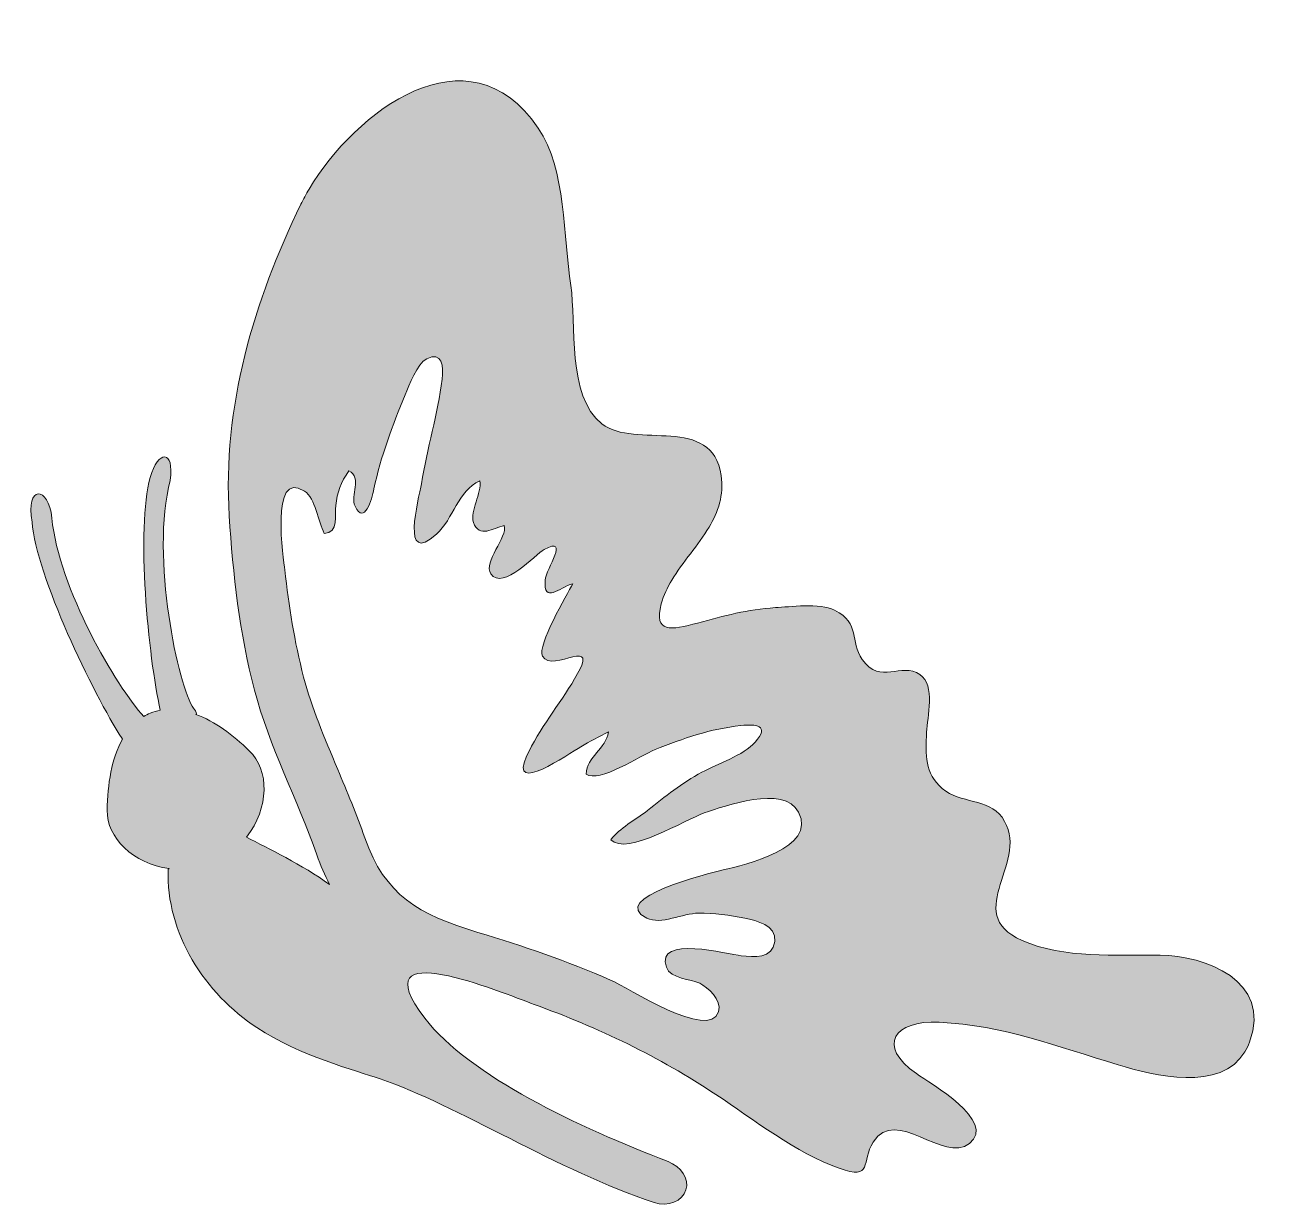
# Model space of a CAD drawing. Header units: inches. Extents: x 0 to 103, y 0 to 98.
import ezdxf

# ---------------------------------------------------------------- set-up
doc = ezdxf.new("R2010")
doc.units = ezdxf.units.IN
doc.header["$MEASUREMENT"] = 0
doc.layers.add('Layer 1', color=7, linetype='Continuous')

msp = doc.modelspace()

# ---------------------------------------------------------------- hatches: boundary and pattern name
at = {"layer": 'Layer 1', "true_color": 0xe12a56}
h = msp.add_hatch(color=232, dxfattribs=at)
h.dxf.hatch_style = 2
edge = h.paths.add_edge_path()
edge.add_spline(control_points=[(0.11, 56.62), (0.44, 52.19), (5.16, 42.41), (7.58, 38.65), (7.59, 38.63), (7.6, 38.62), (7.62, 38.6), (6.72, 37.01), (6.36, 34.86), (6.35, 32.7), (6.29, 30.41), (8.52, 28.26), (11.49, 27.85), (11.47, 27.84), (11.45, 27.82), (11.42, 27.8), (11.19, 22.52), (14.5, 17.43), (18.78, 14.65), (22.39, 12.29), (26.91, 11.11), (29.03, 10.39), (35.4, 8.22), (43.82, 2.76), (51.77, 0.13), (52.92, -0.25), (54.13, 0.23), (54.42, 1.17), (54.72, 2.11), (54, 3.12), (52.93, 3.53), (45.54, 6.37), (36.44, 10.61), (32.73, 15.43), (27.27, 22.54), (39.07, 17.57), (41.8, 16.58), (47.1, 14.66), (52.21, 12.22), (56.91, 9.09), (60, 7.03), (63.57, 4.25), (67.14, 2.97), (70.01, 1.95), (68.93, 3.51), (69.97, 5.15), (71.88, 8.17), (75.81, 3.31), (77.97, 5.04), (80.25, 6.88), (74.74, 10.01), (73.56, 10.83), (70.2, 13.16), (71.74, 15.28), (75.44, 15.1), (80.86, 14.82), (85.17, 13.11), (90.31, 11.56), (93.31, 10.65), (98.84, 9.27), (100.85, 12.65), (100.99, 12.89), (101.12, 13.15), (101.23, 13.44), (103.1, 18.59), (97.51, 20.62), (93.81, 20.66), (90.15, 20.7), (85.8, 20.35), (82.33, 21.89), (77.15, 24.17), (83.24, 28.58), (80.67, 32.11), (79.5, 33.72), (77.21, 33.21), (75.7, 34.51), (74.25, 35.77), (74.31, 37.28), (74.4, 39.18), (74.47, 40.42), (75.16, 43.07), (73.85, 43.97), (72.29, 45.05), (70.58, 43.04), (69.06, 45.22), (67.99, 46.74), (68.94, 48.22), (66.76, 49.31), (65.53, 49.93), (63, 49.58), (61.85, 49.52), (59.51, 49.38), (57.6, 48.84), (55.38, 48.24), (53.19, 47.66), (51.72, 47.36), (52.37, 49.84), (52.56, 50.53), (52.86, 51.18), (53.24, 51.81), (54.14, 53.31), (55.43, 54.68), (56.34, 56.2), (57.09, 57.47), (57.58, 58.84), (57.34, 60.48), (56.6, 65.64), (50.22, 62.61), (47.43, 64.79), (44.5, 67.08), (45.33, 73.12), (44.85, 76.28), (44.23, 80.22), (44.48, 85.93), (42.15, 89.34), (36.3, 97.9), (26.95, 90.69), (23.11, 84.27), (22.86, 83.85), (22.63, 83.43), (22.43, 83.01), (18.53, 75.07), (15.9, 66.07), (16.48, 57.15), (16.79, 52.31), (17.34, 47.38), (18.57, 42.68), (19.82, 37.95), (22.14, 33.61), (23.75, 29), (24.07, 28.1), (24.42, 27.29), (24.81, 26.54), (22.55, 28.17), (19.71, 29.53), (17.92, 30.46), (19.8, 32.88), (19.84, 36.04), (18.15, 37.63), (16.8, 38.95), (15.27, 40.08), (13.72, 40.66), (13.8, 40.71), (13.77, 40.83), (13.52, 41.17), (12.27, 42.84), (9.92, 53.76), (11.58, 60.09), (11.94, 62.67), (10.56, 62.62), (9.92, 60.33), (8.72, 56.09), (9.77, 45.43), (10.75, 41), (10.47, 40.95), (10.19, 40.87), (9.92, 40.76), (9.73, 40.68), (9.55, 40.58), (9.38, 40.48), (7.12, 42.95), (2.3, 51.13), (1.75, 56.96), (1.5, 59.66), (-0.49, 59.7), (0.11, 56.62)], knot_values=[0, 0, 0, 0, 1, 1, 1, 2, 2, 2, 3, 3, 3, 4, 4, 4, 5, 5, 5, 6, 6, 6, 7, 7, 7, 8, 8, 8, 9, 9, 9, 10, 10, 10, 11, 11, 11, 12, 12, 12, 13, 13, 13, 14, 14, 14, 15, 15, 15, 16, 16, 16, 17, 17, 17, 18, 18, 18, 19, 19, 19, 20, 20, 20, 21, 21, 21, 22, 22, 22, 23, 23, 23, 24, 24, 24, 25, 25, 25, 26, 26, 26, 27, 27, 27, 28, 28, 28, 29, 29, 29, 30, 30, 30, 31, 31, 31, 32, 32, 32, 33, 33, 33, 34, 34, 34, 35, 35, 35, 36, 36, 36, 37, 37, 37, 38, 38, 38, 39, 39, 39, 40, 40, 40, 41, 41, 41, 42, 42, 42, 43, 43, 43, 44, 44, 44, 45, 45, 45, 46, 46, 46, 47, 47, 47, 48, 48, 48, 49, 49, 49, 50, 50, 50, 51, 51, 51, 52, 52, 52, 53, 53, 53, 54, 54, 54, 55, 55, 55, 55], degree=3, periodic=1)
edge = h.paths.add_edge_path()
edge.add_spline(control_points=[(25.5, 36.08), (24.38, 38.72), (23.33, 41.21), (22.66, 43.76), (21.9, 46.68), (21.42, 49.66), (21.1, 52.66), (21.02, 53.43), (19.8, 61.06), (22.72, 59.2), (23.67, 58.6), (23.84, 56.67), (24.38, 55.69), (25.58, 55.73), (25.25, 57.25), (25.33, 58), (25.43, 59.1), (25.76, 59.91), (26.41, 60.89), (27.59, 60.27), (26.48, 58.87), (26.94, 57.94), (27.72, 56.34), (28.32, 58.5), (28.5, 59.38), (29.06, 62.04), (30.05, 64.68), (31.09, 67.19), (31.41, 67.97), (32.1, 69.79), (32.89, 70.19), (34.14, 70.84), (34.32, 69.55), (34.17, 68.48), (33.78, 65.61), (32.93, 62.7), (32.44, 59.81), (32.22, 58.49), (30.67, 52.91), (33.69, 55.62), (35.13, 56.91), (35.43, 59.21), (37.31, 60.05), (37.49, 59.04), (36.44, 57.54), (36.77, 56.59), (37.23, 55.27), (38.4, 56.1), (39.32, 56.35), (39.64, 55.36), (37.53, 53.31), (38.21, 52.33), (39.21, 50.89), (41.91, 53.96), (42.64, 54.35), (44.84, 55.51), (42.78, 52.76), (42.72, 51.8), (42.58, 49.76), (43.91, 51.23), (45.01, 51.5), (44.55, 50.59), (42.03, 46.38), (42.5, 45.49), (43.32, 43.98), (47.5, 47.46), (45.17, 43.6), (43.89, 41.45), (42.22, 39.46), (41.18, 37.18), (39.69, 33.89), (44.67, 37.38), (45.69, 37.97), (46.43, 38.4), (47.22, 38.84), (47.99, 39.2), (47.76, 37.78), (46.19, 37.17), (46.12, 35.7), (47.2, 34.92), (50.64, 37.25), (51.85, 37.73), (54.19, 38.66), (56.48, 39.46), (58.98, 39.73), (60.24, 39.87), (61.4, 39.74), (60.17, 38.36), (59.18, 37.24), (57.03, 36.55), (55.73, 35.85), (54.08, 34.96), (52.69, 33.83), (51.21, 32.67), (50.2, 31.88), (48.91, 31.23), (48.18, 30.24), (49.5, 28.88), (54.37, 31.93), (55.94, 32.47), (57.61, 33.04), (62.56, 34.86), (63.77, 32.53), (65.33, 29.52), (59.33, 28.2), (57.5, 27.74), (56.39, 27.46), (47.85, 25.38), (51.16, 23.74), (52.34, 23.15), (54.16, 24.15), (55.47, 24.15), (56.69, 24.15), (58.11, 23.99), (59.3, 23.74), (60.3, 23.53), (61.94, 23.15), (61.79, 21.81), (61.63, 20.34), (60.04, 20.51), (59.01, 20.62), (57.93, 20.74), (51.85, 22.35), (52.79, 19.67), (53.14, 18.68), (54.84, 18.7), (55.56, 18.33), (56.2, 18), (57.43, 16.98), (57.12, 15.96), (56.38, 13.51), (49.55, 18), (48.16, 18.6), (44.57, 20.16), (40.87, 21.45), (37.12, 22.56), (32.21, 24.03), (29.41, 25.64), (27.75, 30.4), (27.06, 32.36), (26.26, 34.25), (25.5, 36.08)], knot_values=[0, 0, 0, 0, 1, 1, 1, 2, 2, 2, 3, 3, 3, 4, 4, 4, 5, 5, 5, 6, 6, 6, 7, 7, 7, 8, 8, 8, 9, 9, 9, 10, 10, 10, 11, 11, 11, 12, 12, 12, 13, 13, 13, 14, 14, 14, 15, 15, 15, 16, 16, 16, 17, 17, 17, 18, 18, 18, 19, 19, 19, 20, 20, 20, 21, 21, 21, 22, 22, 22, 23, 23, 23, 24, 24, 24, 25, 25, 25, 26, 26, 26, 27, 27, 27, 28, 28, 28, 29, 29, 29, 30, 30, 30, 31, 31, 31, 32, 32, 32, 33, 33, 33, 34, 34, 34, 35, 35, 35, 36, 36, 36, 37, 37, 37, 38, 38, 38, 39, 39, 39, 40, 40, 40, 41, 41, 41, 42, 42, 42, 43, 43, 43, 44, 44, 44, 45, 45, 45, 46, 46, 46, 47, 47, 47, 47], degree=3, periodic=1)

# ---------------------------------------------------------------- linework, layer by layer
at = {"layer": 'Layer 1', "lineweight": 0}
for points, knots in [([(0.11, 56.62), (0.44, 52.19), (5.16, 42.41), (7.58, 38.65), (7.59, 38.63), (7.6, 38.62), (7.62, 38.6), (6.72, 37.01), (6.36, 34.86), (6.35, 32.7), (6.29, 30.41), (8.52, 28.26), (11.49, 27.85), (11.47, 27.84), (11.45, 27.82), (11.42, 27.8), (11.19, 22.52), (14.5, 17.43), (18.78, 14.65), (22.39, 12.29), (26.91, 11.11), (29.03, 10.39), (35.4, 8.22), (43.82, 2.76), (51.77, 0.13), (52.92, -0.25), (54.13, 0.23), (54.42, 1.17), (54.72, 2.11), (54, 3.12), (52.93, 3.53), (45.54, 6.37), (36.44, 10.61), (32.73, 15.43), (27.27, 22.54), (39.07, 17.57), (41.8, 16.58), (47.1, 14.66), (52.21, 12.22), (56.91, 9.09), (60, 7.03), (63.57, 4.25), (67.14, 2.97), (70.01, 1.95), (68.93, 3.51), (69.97, 5.15), (71.88, 8.17), (75.81, 3.31), (77.97, 5.04), (80.25, 6.88), (74.74, 10.01), (73.56, 10.83), (70.2, 13.16), (71.74, 15.28), (75.44, 15.1), (80.86, 14.82), (85.17, 13.11), (90.31, 11.56), (93.31, 10.65), (98.84, 9.27), (100.85, 12.65), (100.99, 12.89), (101.12, 13.15), (101.23, 13.44), (103.1, 18.59), (97.51, 20.62), (93.81, 20.66), (90.15, 20.7), (85.8, 20.35), (82.33, 21.89), (77.15, 24.17), (83.24, 28.58), (80.67, 32.11), (79.5, 33.72), (77.21, 33.21), (75.7, 34.51), (74.25, 35.77), (74.31, 37.28), (74.4, 39.18), (74.47, 40.42), (75.16, 43.07), (73.85, 43.97), (72.29, 45.05), (70.58, 43.04), (69.06, 45.22), (67.99, 46.74), (68.94, 48.22), (66.76, 49.31), (65.53, 49.93), (63, 49.58), (61.85, 49.52), (59.51, 49.38), (57.6, 48.84), (55.38, 48.24), (53.19, 47.66), (51.72, 47.36), (52.37, 49.84), (52.56, 50.53), (52.86, 51.18), (53.24, 51.81), (54.14, 53.31), (55.43, 54.68), (56.34, 56.2), (57.09, 57.47), (57.58, 58.84), (57.34, 60.48), (56.6, 65.64), (50.22, 62.61), (47.43, 64.79), (44.5, 67.08), (45.33, 73.12), (44.85, 76.28), (44.23, 80.22), (44.48, 85.93), (42.15, 89.34), (36.3, 97.9), (26.95, 90.69), (23.11, 84.27), (22.86, 83.85), (22.63, 83.43), (22.43, 83.01), (18.53, 75.07), (15.9, 66.07), (16.48, 57.15), (16.79, 52.31), (17.34, 47.38), (18.57, 42.68), (19.82, 37.95), (22.14, 33.61), (23.75, 29), (24.07, 28.1), (24.42, 27.29), (24.81, 26.54), (22.55, 28.17), (19.71, 29.53), (17.92, 30.46), (19.8, 32.88), (19.84, 36.04), (18.15, 37.63), (16.8, 38.95), (15.27, 40.08), (13.72, 40.66), (13.8, 40.71), (13.77, 40.83), (13.52, 41.17), (12.27, 42.84), (9.92, 53.76), (11.58, 60.09), (11.94, 62.67), (10.56, 62.62), (9.92, 60.33), (8.72, 56.09), (9.77, 45.43), (10.75, 41), (10.47, 40.95), (10.19, 40.87), (9.92, 40.76), (9.73, 40.68), (9.55, 40.58), (9.38, 40.48), (7.12, 42.95), (2.3, 51.13), (1.75, 56.96), (1.5, 59.66), (-0.49, 59.7), (0.11, 56.62)], [0, 0, 0, 0, 1, 1, 1, 2, 2, 2, 3, 3, 3, 4, 4, 4, 5, 5, 5, 6, 6, 6, 7, 7, 7, 8, 8, 8, 9, 9, 9, 10, 10, 10, 11, 11, 11, 12, 12, 12, 13, 13, 13, 14, 14, 14, 15, 15, 15, 16, 16, 16, 17, 17, 17, 18, 18, 18, 19, 19, 19, 20, 20, 20, 21, 21, 21, 22, 22, 22, 23, 23, 23, 24, 24, 24, 25, 25, 25, 26, 26, 26, 27, 27, 27, 28, 28, 28, 29, 29, 29, 30, 30, 30, 31, 31, 31, 32, 32, 32, 33, 33, 33, 34, 34, 34, 35, 35, 35, 36, 36, 36, 37, 37, 37, 38, 38, 38, 39, 39, 39, 40, 40, 40, 41, 41, 41, 42, 42, 42, 43, 43, 43, 44, 44, 44, 45, 45, 45, 46, 46, 46, 47, 47, 47, 48, 48, 48, 49, 49, 49, 50, 50, 50, 51, 51, 51, 52, 52, 52, 53, 53, 53, 54, 54, 54, 55, 55, 55, 55]), ([(25.5, 36.08), (24.38, 38.72), (23.33, 41.21), (22.66, 43.76), (21.9, 46.68), (21.42, 49.66), (21.1, 52.66), (21.02, 53.43), (19.8, 61.06), (22.72, 59.2), (23.67, 58.6), (23.84, 56.67), (24.38, 55.69), (25.58, 55.73), (25.25, 57.25), (25.33, 58), (25.43, 59.1), (25.76, 59.91), (26.41, 60.89), (27.59, 60.27), (26.48, 58.87), (26.94, 57.94), (27.72, 56.34), (28.32, 58.5), (28.5, 59.38), (29.06, 62.04), (30.05, 64.68), (31.09, 67.19), (31.41, 67.97), (32.1, 69.79), (32.89, 70.19), (34.14, 70.84), (34.32, 69.55), (34.17, 68.48), (33.78, 65.61), (32.93, 62.7), (32.44, 59.81), (32.22, 58.49), (30.67, 52.91), (33.69, 55.62), (35.13, 56.91), (35.43, 59.21), (37.31, 60.05), (37.49, 59.04), (36.44, 57.54), (36.77, 56.59), (37.23, 55.27), (38.4, 56.1), (39.32, 56.35), (39.64, 55.36), (37.53, 53.31), (38.21, 52.33), (39.21, 50.89), (41.91, 53.96), (42.64, 54.35), (44.84, 55.51), (42.78, 52.76), (42.72, 51.8), (42.58, 49.76), (43.91, 51.23), (45.01, 51.5), (44.55, 50.59), (42.03, 46.38), (42.5, 45.49), (43.32, 43.98), (47.5, 47.46), (45.17, 43.6), (43.89, 41.45), (42.22, 39.46), (41.18, 37.18), (39.69, 33.89), (44.67, 37.38), (45.69, 37.97), (46.43, 38.4), (47.22, 38.84), (47.99, 39.2), (47.76, 37.78), (46.19, 37.17), (46.12, 35.7), (47.2, 34.92), (50.64, 37.25), (51.85, 37.73), (54.19, 38.66), (56.48, 39.46), (58.98, 39.73), (60.24, 39.87), (61.4, 39.74), (60.17, 38.36), (59.18, 37.24), (57.03, 36.55), (55.73, 35.85), (54.08, 34.96), (52.69, 33.83), (51.21, 32.67), (50.2, 31.88), (48.91, 31.23), (48.18, 30.24), (49.5, 28.88), (54.37, 31.93), (55.94, 32.47), (57.61, 33.04), (62.56, 34.86), (63.77, 32.53), (65.33, 29.52), (59.33, 28.2), (57.5, 27.74), (56.39, 27.46), (47.85, 25.38), (51.16, 23.74), (52.34, 23.15), (54.16, 24.15), (55.47, 24.15), (56.69, 24.15), (58.11, 23.99), (59.3, 23.74), (60.3, 23.53), (61.94, 23.15), (61.79, 21.81), (61.63, 20.34), (60.04, 20.51), (59.01, 20.62), (57.93, 20.74), (51.85, 22.35), (52.79, 19.67), (53.14, 18.68), (54.84, 18.7), (55.56, 18.33), (56.2, 18), (57.43, 16.98), (57.12, 15.96), (56.38, 13.51), (49.55, 18), (48.16, 18.6), (44.57, 20.16), (40.87, 21.45), (37.12, 22.56), (32.21, 24.03), (29.41, 25.64), (27.75, 30.4), (27.06, 32.36), (26.26, 34.25), (25.5, 36.08)], [0, 0, 0, 0, 1, 1, 1, 2, 2, 2, 3, 3, 3, 4, 4, 4, 5, 5, 5, 6, 6, 6, 7, 7, 7, 8, 8, 8, 9, 9, 9, 10, 10, 10, 11, 11, 11, 12, 12, 12, 13, 13, 13, 14, 14, 14, 15, 15, 15, 16, 16, 16, 17, 17, 17, 18, 18, 18, 19, 19, 19, 20, 20, 20, 21, 21, 21, 22, 22, 22, 23, 23, 23, 24, 24, 24, 25, 25, 25, 26, 26, 26, 27, 27, 27, 28, 28, 28, 29, 29, 29, 30, 30, 30, 31, 31, 31, 32, 32, 32, 33, 33, 33, 34, 34, 34, 35, 35, 35, 36, 36, 36, 37, 37, 37, 38, 38, 38, 39, 39, 39, 40, 40, 40, 41, 41, 41, 42, 42, 42, 43, 43, 43, 44, 44, 44, 45, 45, 45, 46, 46, 46, 47, 47, 47, 47])]:
    msp.add_open_spline(points, degree=3, knots=knots, dxfattribs=at)

doc.saveas('drawing.dxf')
